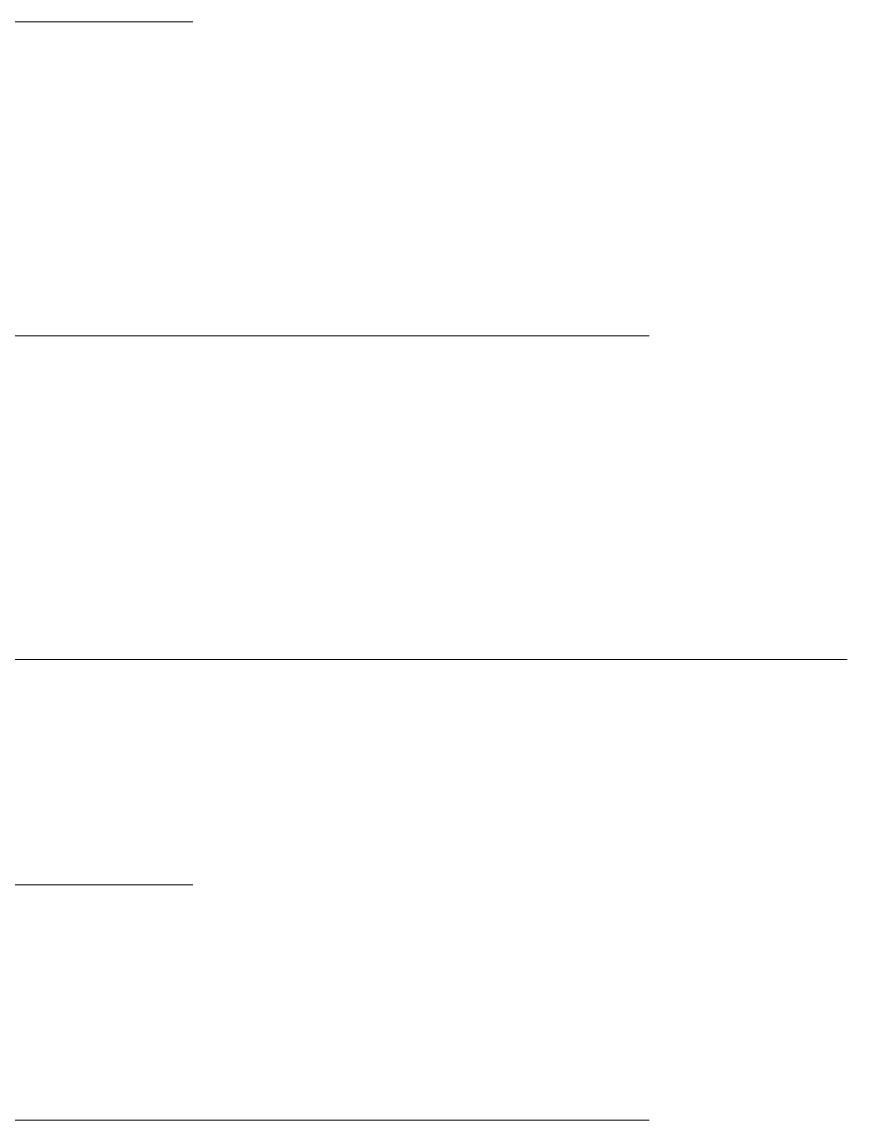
# Model space of a CAD drawing. Header units: metres. Extents: x 0 to 434, y -50 to 331.
# Drawn here: x 300.8 to 353.4, y 77.1 to 147.1 of the extents above; entities that cross this region are included whole.
import ezdxf

# ---------------------------------------------------------------- set-up
doc = ezdxf.new("R2010")
doc.units = ezdxf.units.M
doc.layers.add('A-ANNO', color=7, linetype='Continuous')

msp = doc.modelspace()

# ---------------------------------------------------------------- linework, layer by layer
at = {"layer": 'A-ANNO', "linetype": 'Continuous', "lineweight": 18, "true_color": 0x000000}
for p, q in [((298.899, 147.127), (311.677, 147.127)), ((80.3, 127.127), (340.779, 127.127)), ((103.402, 106.484), (353.399, 106.484)), ((262.429, 92.127), (311.677, 92.127)), ((262.429, 92.127), (311.677, 92.127)), ((80.3, 77.127), (340.779, 77.127))]:
    msp.add_line(p, q, dxfattribs=at)

doc.saveas('drawing.dxf')
